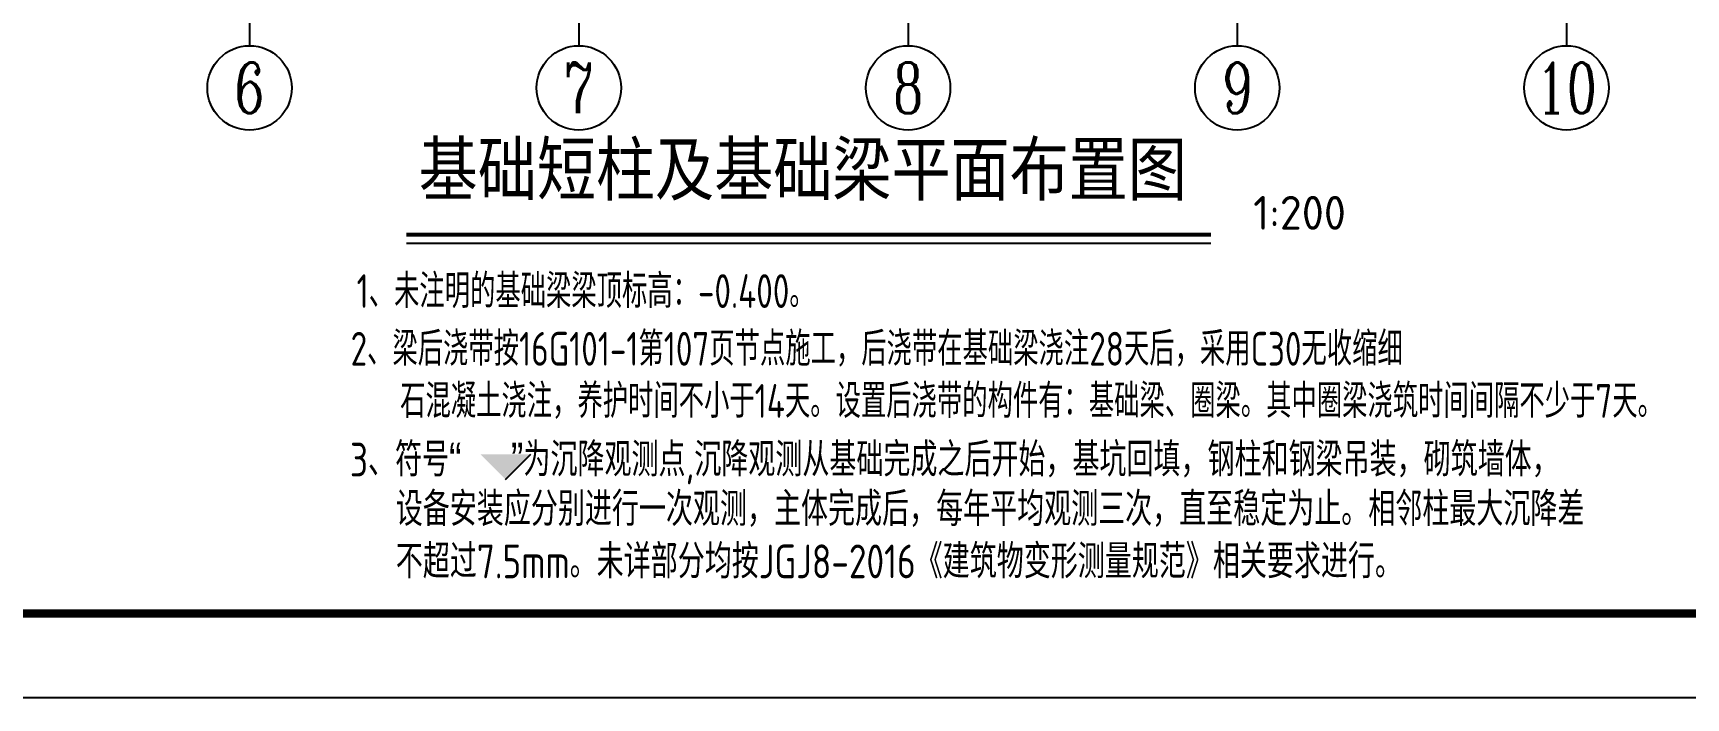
# Model space of a CAD drawing. Extents: x -2746917 to -971774, y -3334247 to -3250358.
# Drawn here: x -2254099 to -2234519, y -3316173 to -3308300 of the extents above; entities that cross this region are included whole.
import ezdxf
from ezdxf.enums import TextEntityAlignment as Align

# ---------------------------------------------------------------- set-up
doc = ezdxf.new("R2010")
doc.units = 0
doc.header["$LTSCALE"] = 1000
doc.header["$MEASUREMENT"] = 0
doc.layers.get('0').update_dxf_attribs({"linetype": 'CONTINUOUS'})
for name, color, linetype in [('NUM', 7, 'CONTINUOUS'), ('PUB_TITLE', 4, 'CONTINUOUS'), ('TEXT', 7, 'CONTINUOUS')]:
    doc.layers.add(name, color=color, linetype=linetype)
doc.layers.add('yichutu', color=7, linetype='CONTINUOUS', true_color=0xffffff, plot=False)
doc.styles.add('TSSD_Axis', font='Complex.shx', dxfattribs={"width": 0.7, "bigfont": 'hztxt.shx'})
doc.styles.add('TSSD_Norm', font='tssdeng.shx', dxfattribs={"width": 0.75, "bigfont": 'hztxt.shx'})
doc.styles.add('TSSD_Rein', font='Tssdeng.shx', dxfattribs={"width": 0.75, "bigfont": 'hztxt.shx'})

# ---------------------------------------------------------------- blocks, each defined once
blk = doc.blocks.new('ts_axno')
at = {"color": 0, "linetype": 'ByBlock', "lineweight": -2}
blk.add_circle((0, 0), 0.5, dxfattribs=at)
at = {"color": 0, "linetype": 'ByBlock', "lineweight": -2, "style": 'TSSD_Axis', "width": 0.7}
blk.add_attdef('A', text='', height=0.6, dxfattribs=at).set_placement((0, 0), align=Align.MIDDLE_CENTER)
blk = doc.blocks.new('yct-891-420-89100-42000-100-2004.0')
at = {"layer": 'yichutu', "color": 7, "true_color": 0xffffff}
blk.add_lwpolyline([(0, 0), (0, 42000), (89100, 42000), (89100, 0)], close=True, dxfattribs=at)
blk = doc.blocks.new('A$C28727B96')
at = {"layer": 'PUB_TITLE'}
blk.add_lwpolyline([(-86607, -4276), (-86607, 37724), (2493, 37724), (2493, -4276)], close=True, dxfattribs=at)
at = {"layer": 'PUB_TITLE', "const_width": 100}
blk.add_lwpolyline([(1493, -3276), (1493, 36724), (-85893, 36724), (-85893, -3276), (1493, -3276)], dxfattribs=at)

msp = doc.modelspace()

# ---------------------------------------------------------------- hatches: boundary and pattern name
msp.add_hatch(color=256).paths.add_polyline_path([(-2248500.87, -3313586.94), (-2248200.87, -3313286.94), (-2248800.87, -3313286.94)])

# ---------------------------------------------------------------- linework, layer by layer
msp.add_line((-2248500.87, -3313586.94), (-2248200.87, -3313286.94))
at = {"layer": 'NUM', "ltscale": 1.5}
for p, q in [((-2251533.71, -3305675.34), (-2251533.71, -3308450.34)), ((-2247633.71, -3305675.34), (-2247633.71, -3308450.34)), ((-2243733.71, -3305675.34), (-2243733.71, -3308450.34)), ((-2239833.71, -3305675.34), (-2239833.71, -3308450.34)), ((-2235933.71, -3305675.34), (-2235933.71, -3308450.34))]:
    msp.add_line(p, q, dxfattribs=at)
at = {"layer": 'NUM', "color": 0, "linetype": 'ByBlock', "const_width": 50}
msp.add_lwpolyline([(-2249675.38, -3310687.02), (-2240145.39, -3310687.02)], dxfattribs=at)
at = {"layer": 'NUM', "color": 0, "linetype": 'ByBlock'}
msp.add_lwpolyline([(-2249675.38, -3310787.02), (-2240145.39, -3310787.02)], dxfattribs=at)

# ---------------------------------------------------------------- block references
at = {"ltscale": 1.5}
msp.add_blockref('A$C28727B96', (-2188156.21, -3311896.69), dxfattribs=at)
at = {"layer": 'NUM'}
ref = msp.add_blockref('ts_axno', (-2251533.71, -3308950.34), dxfattribs=dict(at, xscale=1000, yscale=1000, zscale=1000))
ref.add_attrib('6', '6', dxfattribs={"height": 600, "style": 'TSSD_Axis', "width": 0.7}).set_placement((-2251533.71, -3308950.34), align=Align.MIDDLE_CENTER)
ref = msp.add_blockref('ts_axno', (-2247633.71, -3308950.34), dxfattribs=dict(at, xscale=1000, yscale=1000, zscale=1000))
ref.add_attrib('7', '7', dxfattribs={"height": 600, "style": 'TSSD_Axis', "width": 0.7}).set_placement((-2247633.71, -3308950.34), align=Align.MIDDLE_CENTER)
ref = msp.add_blockref('ts_axno', (-2243733.71, -3308950.34), dxfattribs=dict(at, xscale=1000, yscale=1000, zscale=1000))
ref.add_attrib('8', '8', dxfattribs={"height": 600, "style": 'TSSD_Axis', "width": 0.7}).set_placement((-2243733.71, -3308950.34), align=Align.MIDDLE_CENTER)
ref = msp.add_blockref('ts_axno', (-2239833.71, -3308950.34), dxfattribs=dict(at, xscale=1000, yscale=1000, zscale=1000))
ref.add_attrib('9', '9', dxfattribs={"height": 600, "style": 'TSSD_Axis', "width": 0.7}).set_placement((-2239833.71, -3308950.34), align=Align.MIDDLE_CENTER)
ref = msp.add_blockref('ts_axno', (-2235933.71, -3308950.34), dxfattribs=dict(at, xscale=1000, yscale=1000, zscale=1000))
ref.add_attrib('10', '10', dxfattribs={"height": 600, "style": 'TSSD_Axis', "width": 0.7}).set_placement((-2235933.71, -3308950.34), align=Align.MIDDLE_CENTER)
at = {"layer": 'yichutu'}
msp.add_blockref('yct-891-420-89100-42000-100-2004.0', (-2274762.74, -3316173.05), dxfattribs=at)

# ---------------------------------------------------------------- texts
at = {"layer": 'TEXT', "color": 0, "lineweight": 5, "style": 'TSSD_Norm'}
msp.add_text('基础短柱及基础梁平面布置图', height=700, dxfattribs=at).set_placement((-2249530.5, -3310494.89), align=Align.BOTTOM_LEFT)
at = {"layer": 'TEXT', "color": 0, "linetype": 'ByBlock', "style": 'TSSD_Norm'}
msp.add_text('1:200', height=400, dxfattribs=at).set_placement((-2239645.39, -3310748.97), align=Align.BOTTOM_LEFT)
at = {"layer": 'TEXT', "lineweight": 9, "style": 'TSSD_Rein', "width": 0.75}
for s, p in [('1、未注明的基础梁梁顶标高：-0.400。', (-2250265.4, -3311555.39, 148)), ('2、梁后浇带按16G101-1第107页节点施工，后浇带在基础梁浇注28天后，采用C30无收缩细', (-2250336.72, -3312238.92)), ('石混凝土浇注，养护时间不小于14天。设置后浇带的构件有：基础梁、圈梁。其中圈梁浇筑时间间隔不少于7天。', (-2249750.02, -3312856.55))]:
    msp.add_text(s, height=400, dxfattribs=at).set_placement(p)
at = {"layer": 'TEXT', "color": 0, "linetype": 'ByBlock', "style": 'TSSD_Rein', "width": 0.8}
for s, p in [('3、符号“   ”为沉降观测点,沉降观测从基础完成之后开始，基坑回填，钢柱和钢梁吊装，砌筑墙体，', (-2250345.21, -3313550.63)), ('设备安装应分别进行一次观测，主体完成后，每年平均观测三次，直至稳定为止。相邻柱最大沉降差', (-2249801.73, -3314136.22)), ('不超过7.5mm。未详部分均按JGJ8-2016《建筑物变形测量规范》相关要求进行。', (-2249801.73, -3314756.4))]:
    msp.add_text(s, height=400, dxfattribs=at).set_placement(p)

doc.saveas('drawing.dxf')
